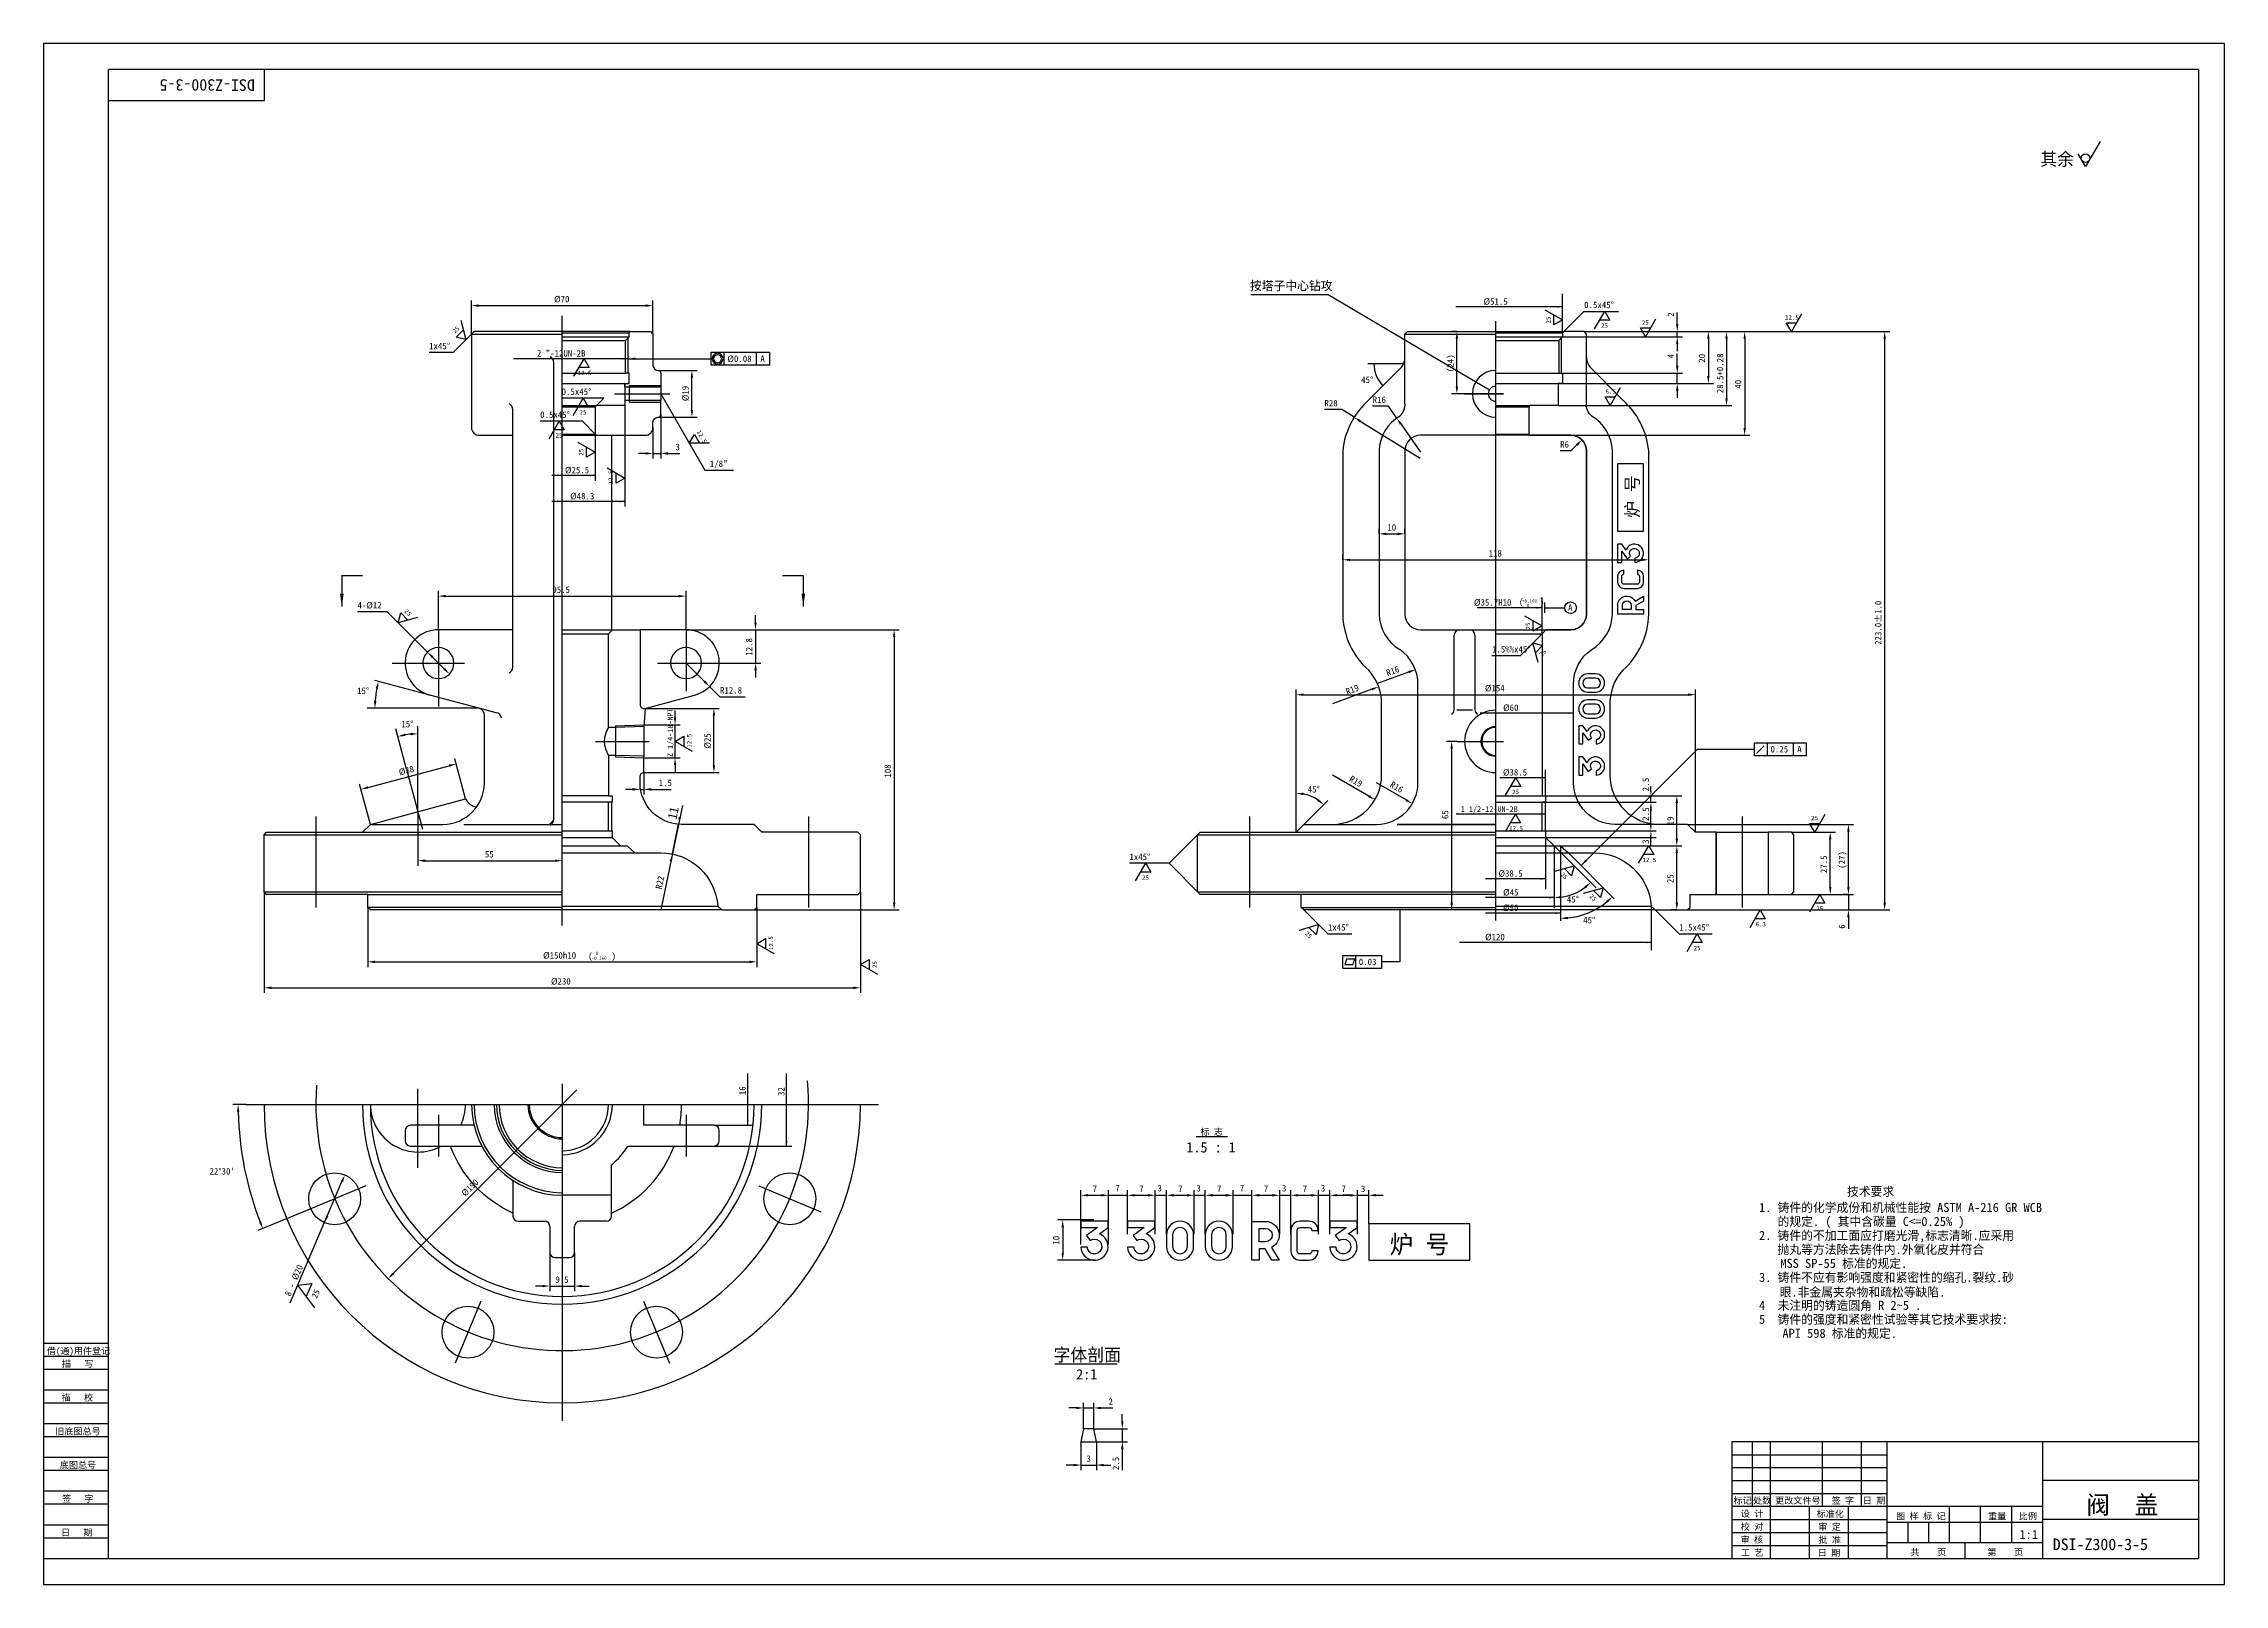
# Model space of a CAD drawing. Header units: metres. Extents: x 0 to 841, y 0 to 594.
import ezdxf

# ---------------------------------------------------------------- set-up
doc = ezdxf.new("R2010")
doc.units = ezdxf.units.M
for name, color, linetype in [('C', 6, 'Continuous'), ('D', 1, 'Continuous'), ('E', 2, 'Continuous'), ('FL', 5, 'Continuous'), ('T', 7, 'Continuous'), ('TL', 4, 'Continuous')]:
    doc.layers.add(name, color=color, linetype=linetype)

# ---------------------------------------------------------------- blocks, each defined once
blk = doc.blocks.new('MZ3')
blk.add_lwpolyline([(4.3, 8.4), (1.42, 6.3), (2.38, 5.03, -3.81), (1.61, 3.33), (0, 3.33, 1.85), (4.76, 6.76), (7, 8.4), (7, 10), (0, 10), (0, 8.4)], format="xyb", close=True)
blk = doc.blocks.new('MZ0')
at = {"linetype": 'CONTINUOUS'}
for points in [[(7, 6.5, 0.41), (3.5, 10, 0.41), (0, 6.5), (0, 3.5, 0.41), (3.5, 0, 0.41), (7, 3.5)], [(5.4, 6.5, 0.41), (3.5, 8.4, 0.41), (1.6, 6.5), (1.6, 3.5, 0.41), (3.5, 1.6, 0.41), (5.4, 3.5)]]:
    blk.add_lwpolyline(points, format="xyb", close=True, dxfattribs=at)
blk = doc.blocks.new('MZR')
at = {"linetype": 'CONTINUOUS'}
blk.add_lwpolyline([(3.5, 9.94, -0.8), (5.04, 3.29), (6.98, 0), (5.11, 0), (3.4, 2.94), (1.81, 2.94), (1.81, 0), (0, 0), (0, 9.94), (3.5, 9.94)], format="xyb", dxfattribs=at)
blk.add_lwpolyline([(1.84, 4.74), (1.84, 8.14), (3.51, 8.14, -1), (3.51, 4.74)], format="xyb", close=True, dxfattribs=at)
blk = doc.blocks.new('MZC')
blk.add_lwpolyline([(5.4, 7.64), (7, 7.64, 0.41), (4.64, 10), (2.36, 10, 0.41), (0, 7.64), (0, 2.36, 0.41), (2.36, 0), (4.64, 0, 0.41), (7, 2.36), (5.4, 2.36, -0.41), (4.64, 1.6), (2.36, 1.6, -0.41), (1.6, 2.36), (1.6, 7.64, -0.41), (2.36, 8.4), (4.64, 8.4, -0.41)], format="xyb", close=True)
blk = doc.blocks.new('PIC7')
blk.add_lwpolyline([(3.68, 3.61), (-4.74, -4.69)])
blk = doc.blocks.new('PIC6')
blk.add_lwpolyline([(6.01, 0, 1), (-6.01, 0, 1)], format="xyb", close=True)
blk.add_lwpolyline([(-4.36, 0, 1), (4.36, 0, 1), (-4.36, 0, 1)], format="xyb")
blk = doc.blocks.new('PIC20')
blk.add_lwpolyline([(-4.98, -3.04), (4.02, -3.04), (6.02, 2.96), (-2.98, 2.96)], close=True)
blk = doc.blocks.new('TUKUN1')
at = {"layer": 'FL'}
for p, q in [((841, 594), (0, 594)), ((0, 594), (0, 0)), ((841, 0), (841, 594)), ((0, 83), (25, 83)), ((0, 75), (25, 75)), ((0, 70), (25, 70)), ((0, 62), (25, 62)), ((0, 57), (25, 57)), ((659, 30), (659, 55)), ((666, 10), (666, 55)), ((686, 30), (686, 55)), ((701, 30), (701, 55)), ((0, 49), (25, 49)), ((0, 44), (25, 44)), ((651, 50), (711, 50)), ((651, 45), (711, 45)), ((0, 36), (25, 36)), ((651, 40), (711, 40)), ((651, 35), (711, 35)), ((0, 31), (25, 31)), ((696, 10), (696, 30)), ((0, 23), (25, 23)), ((0, 18), (25, 18)), ((651, 25), (711, 25)), ((651, 20), (711, 20)), ((651, 15), (711, 15)), ((0, 0), (841, 0))]:
    blk.add_line(p, q, dxfattribs=at)
at = {"layer": 'TL'}
for p, q in [((831, 584), (25, 584)), ((25, 10), (25, 584)), ((85, 584), (85, 572)), ((831, 584), (831, 10)), ((85, 572), (25, 572)), ((0, 93), (25, 93)), ((0, 88), (25, 88)), ((831, 55), (651, 55)), ((651, 55), (651, 10)), ((711, 10), (711, 55)), ((771, 10), (771, 55)), ((831, 40), (771, 40)), ((771, 30), (651, 30)), ((681, 10), (681, 30)), ((735, 16), (735, 30)), ((747, 16), (747, 30)), ((759, 16), (759, 30)), ((711, 24), (771, 24)), ((719, 16), (719, 24)), ((727, 16), (727, 24)), ((831, 25), (771, 25)), ((0, 10), (831, 10)), ((771, 16), (711, 16)), ((741, 10), (741, 16))]:
    blk.add_line(p, q, dxfattribs=at)
at = {"layer": 'T'}
for s, p in [('借(通)用件登记', (1.26, 88.76)), ('描   写', (7.09, 83.76)), ('描   校', (6.98, 70.76)), ('旧底图总号', (4.52, 57.76)), ('底图总号', (6.25, 44.76)), ('签   字', (7.1, 31.76)), ('标记', (651.71, 31.07)), ('处数', (659.22, 31.07)), ('更改文件号', (667.75, 31.07)), ('签 字', (689.53, 31.07)), ('日 期', (701.57, 31.07)), ('设 计', (654.5, 25.99)), ('标准化', (683.77, 25.93)), ('图 样 标 记', (714.4, 25.04)), ('重量', (749.88, 25.04)), ('比例', (761.7, 25.04)), ('日   期', (6.72, 18.76)), ('校 对', (654.48, 20.99)), ('审 核', (654.41, 15.99)), ('批 准', (684.46, 15.93)), ('审 定', (684.39, 20.93)), ('工 艺', (654.52, 10.99)), ('日 期', (684.18, 10.93)), ('共    页', (719.91, 11.13)), ('第    页', (749.62, 11.13))]:
    blk.add_text(s, height=2.5, dxfattribs=at).set_placement(p)

msp = doc.modelspace()

# ---------------------------------------------------------------- linework, layer by layer
at = {"layer": 'C'}
for p, q in [((144.35, 160.65), (144.35, 191)), ((200, 193), (200, 63)), ((78, 185), (322, 185)), ((152.25, 181), (152.25, 165)), ((247.75, 181), (247.75, 165)), ((124.24, 153.62), (100.22, 143.67)), ((275.76, 153.62), (299.78, 143.67)), ((168.62, 109.24), (158.67, 85.22)), ((231.38, 109.24), (241.33, 85.22))]:
    msp.add_line(p, q, dxfattribs=at)
for points in [[(200, 254), (200, 489)], [(560, 256), (560, 487)], [(220.12, 459), (241.5, 459)], [(548, 459), (563, 459)], [(152.25, 368), (152.25, 338.4)], [(247.75, 368), (247.75, 344.4)], [(134.45, 355.2), (162.25, 355.2)], [(236.75, 355.2), (264.55, 355.2)], [(212.85, 325), (233.5, 325)], [(545, 325), (563, 325)], [(139.95, 314.34), (146.16, 291.16)], [(105, 296), (105, 261)], [(295, 296), (295, 261)], [(465, 296), (465, 261)], [(655, 296), (655, 261)]]:
    msp.add_lwpolyline(points, dxfattribs=at)
msp.add_lwpolyline([(105.29, 192.45, 1.09), (294.56, 194.11, 1.09)], format="xyb", dxfattribs=at)
at = {"layer": 'D'}
for p, q in [((793.06, 556.32), (787.44, 546.58)), ((787.44, 546.58), (784.63, 551.45)), ((495.44, 497.18), (465.6, 497.18)), ((557.54, 460.45), (495.44, 497.18)), ((495.44, 497.18), (495.44, 497.18)), ((585.75, 482.5), (585.75, 497.5)), ((165, 482), (165, 495)), ((167.8, 493), (232.2, 493)), ((235, 482), (235, 495)), ((585.75, 492.5), (544.55, 492.5)), ((578.99, 491.4), (585.75, 487.5)), ((582.37, 485.55), (582.37, 489.45)), ((586.25, 483), (594.03, 490.78)), ((594.03, 490.78), (594.03, 490.78)), ((594.03, 490.78), (607.33, 490.78)), ((598.13, 484.02), (602.03, 490.78)), ((602.03, 490.78), (603.98, 487.4)), ((630, 488.6), (630, 490.36)), ((630, 485.8), (630, 488.6)), ((677.9, 489.76), (674, 483)), ((165, 482), (157.93, 474.93)), ((159.11, 480.89), (161.87, 483.65)), ((162.88, 479.88), (159.11, 480.89)), ((160.86, 487.42), (162.88, 479.88)), ((545, 483), (543, 483)), ((545, 461.8), (545, 480.2)), ((585.75, 487.5), (582.37, 485.55)), ((585.75, 481), (632, 481)), ((594, 483), (712, 483)), ((603.98, 487.4), (600.08, 487.4)), ((617.75, 481), (615.8, 484.38)), ((615.8, 484.38), (619.7, 484.38)), ((621.65, 487.76), (617.75, 481)), ((630, 481), (630, 483)), ((642, 480.2), (642, 465.8)), ((649, 480.2), (649, 457.3)), ((656, 480.2), (656, 445.8)), ((674, 483), (672.05, 486.38)), ((672.05, 486.38), (675.95, 486.38)), ((710, 262.8), (710, 480.2)), ((157.93, 474.93), (148.67, 474.93)), ((157.93, 474.93), (157.93, 474.93)), ((225.4, 472.52), (181.19, 472.52)), ((204.5, 465.76), (208.4, 472.52)), ((208.4, 472.52), (210.35, 469.14)), ((225.4, 472.52), (227.9, 472.52)), ((227.9, 472.52), (257.4, 472.52)), ((257.4, 470.02), (257.4, 475.02)), ((257.4, 475.02), (279.9, 475.02)), ((262.4, 470.02), (262.4, 475.02)), ((274.9, 470.02), (274.9, 475.02)), ((279.9, 475.02), (279.9, 470.02)), ((630, 478.2), (630, 475.4)), ((630, 472.6), (630, 474.48)), ((630, 469.8), (630, 472.6)), ((210.35, 469.14), (206.45, 469.14)), ((237, 468), (252, 468)), ((250, 452.8), (250, 465.2)), ((279.9, 470.02), (257.4, 470.02)), ((525, 470.6), (510.62, 470.6)), ((585.8, 467), (632, 467)), ((585.8, 463), (644, 463)), ((630, 463), (630, 467)), ((213.08, 457.33), (199.77, 457.33)), ((204.18, 450.57), (208.08, 457.33)), ((208.08, 457.33), (210.03, 453.95)), ((216.08, 457.33), (213.08, 457.33)), ((213.25, 454.5), (216.08, 457.33)), ((224.12, 454.5), (224.12, 415.5)), ((238, 459), (255, 429.56)), ((518.59, 454.23), (512.54, 454.23)), ((521.8, 449.65), (518.59, 454.23)), ((563, 459), (543, 459)), ((584.12, 454.5), (651, 454.5)), ((604.12, 454.5), (602.17, 457.88)), ((602.17, 457.88), (606.08, 457.88)), ((608.03, 461.26), (604.12, 454.5)), ((630, 460.2), (630, 457.4)), ((204.8, 448.45), (191.5, 448.45)), ((194.9, 441.69), (198.8, 448.45)), ((198.8, 448.45), (200.75, 445.07)), ((207.8, 448.45), (204.8, 448.45)), ((210.03, 453.95), (206.13, 453.95)), ((212.75, 443.5), (207.8, 448.45)), ((235, 446), (235, 434)), ((237, 450), (252, 450)), ((238, 451), (238, 434)), ((500.6, 452.89), (493.96, 452.89)), ((505.36, 449.94), (500.6, 452.89)), ((507.74, 448.47), (530.86, 434.14)), ((523.41, 447.36), (530.99, 436.55)), ((200.75, 445.07), (196.85, 445.07)), ((205.99, 440.4), (212.75, 436.5)), ((209.37, 434.55), (209.37, 438.45)), ((212.75, 443.5), (212.75, 425.5)), ((249, 439.95), (250.95, 443.33)), ((256.81, 439.95), (249, 439.95)), ((250.95, 443.33), (252.9, 439.95)), ((589, 443), (658, 443)), ((591.26, 439.26), (589, 437)), ((212.75, 436.5), (209.37, 434.55)), ((217.37, 430.4), (224.12, 426.5)), ((232.2, 436), (229.4, 436)), ((235, 436), (238, 436)), ((240.8, 436), (243.6, 436)), ((243.6, 436), (245.36, 436)), ((255, 429.56), (255, 429.56)), ((255, 429.56), (266.08, 429.56)), ((589, 437), (584.86, 437)), ((212.75, 427.5), (196, 427.5)), ((220.75, 424.55), (220.75, 428.45)), ((224.12, 426.5), (220.75, 424.55)), ((224.12, 417.5), (196, 417.5)), ((515, 405), (515, 407)), ((515, 405), (515, 405)), ((517.8, 405), (522.2, 405)), ((525, 405), (525, 407)), ((501, 395), (501, 397)), ((619, 395), (619, 397)), ((115.02, 389), (115.02, 377)), ((292.98, 389), (292.98, 377)), ((503.8, 395), (616.2, 395)), ((152.25, 368), (152.25, 383)), ((155.05, 381), (244.95, 381)), ((247.75, 368), (247.75, 383)), ((577.85, 366.5), (577.85, 380.5)), ((132.45, 375), (121.05, 375)), ((148.01, 359.44), (132.45, 375)), ((136.69, 370.76), (137.7, 374.53)), ((144.23, 372.78), (136.69, 370.76)), ((137.7, 374.53), (140.46, 371.77)), ((274.55, 370.8), (274.55, 373.6)), ((577.85, 376.5), (552.86, 376.5)), ((571.09, 373.4), (577.85, 369.5)), ((574.47, 367.55), (574.47, 371.45)), ((247.75, 368), (330, 368)), ((274.55, 368), (274.55, 355.2)), ((328, 365.2), (328, 262.8)), ((577.85, 366.5), (569.36, 358.01)), ((576.33, 355.42), (574.31, 362.96)), ((574.31, 362.96), (578.08, 361.95)), ((577.85, 369.5), (574.47, 367.55)), ((578.08, 361.95), (575.32, 359.19)), ((149.99, 357.46), (154.51, 352.94)), ((254.82, 348.13), (247.75, 355.2)), ((263.55, 355.2), (276.55, 355.2)), ((569.36, 358.01), (558.56, 358.01)), ((569.36, 358.01), (569.36, 358.01)), ((148.94, 342.84), (127.69, 348.53)), ((256.8, 346.15), (260.76, 342.19)), ((274.55, 352.4), (274.55, 349.6)), ((483, 290), (483, 345)), ((512.24, 345.07), (497.02, 339.53)), ((526.41, 351.73), (514, 347.21)), ((637, 290), (637, 345)), ((167.78, 337.79), (124.78, 337.79)), ((232, 337.73), (260.5, 337.73)), ((243.5, 334.15), (243.5, 336.95)), ((260.76, 342.19), (270.49, 342.19)), ((485.8, 343), (634.2, 343)), ((139.95, 314.34), (135.81, 329.79)), ((144.35, 297.92), (144.35, 330.92)), ((231.5, 331.35), (245.5, 331.35)), ((243.5, 318.65), (243.5, 331.35)), ((258.5, 315.8), (258.5, 334.93)), ((590, 335.89), (554, 335.89)), ((243.5, 325), (246.88, 326.95)), ((250.26, 321.1), (243.5, 325)), ((246.88, 326.95), (246.88, 323.05)), ((545, 325), (541, 325)), ((543, 322.2), (543, 262.8)), ((592.9, 277.1), (637.78, 321.97)), ((637.78, 321.97), (659.78, 321.97)), ((659.78, 319.47), (659.78, 324.47)), ((659.78, 324.47), (679.78, 324.47)), ((664.78, 319.47), (664.78, 324.47)), ((674.78, 319.47), (674.78, 324.47)), ((679.78, 324.47), (679.78, 319.47)), ((125.08, 307.25), (156.38, 315.63)), ((162.71, 302.84), (158.56, 318.29)), ((231.5, 318.65), (245.5, 318.65)), ((231.5, 313), (231.5, 304.5)), ((231.5, 313), (260.5, 313)), ((243.5, 315.85), (243.5, 313.05)), ((511.03, 303.9), (497, 312)), ((579.25, 304), (579.25, 314)), ((679.78, 319.47), (659.78, 319.47)), ((126, 293), (121.86, 308.45)), ((227.2, 306.5), (224.4, 306.5)), ((230, 306.5), (230, 308.5)), ((230, 306.5), (231.5, 306.5)), ((234.3, 306.5), (237.1, 306.5)), ((237.1, 306.5), (241.95, 306.5)), ((525.43, 302.4), (514, 309)), ((579.25, 311), (561.54, 311)), ((563.8, 304.24), (567.7, 311)), ((569.65, 307.62), (565.75, 307.62)), ((567.7, 311), (569.65, 307.62)), ((579.25, 304), (631.83, 304)), ((579.25, 304), (621.83, 304)), ((619.83, 307.6), (619.83, 307.69)), ((619.83, 305.8), (619.83, 307.6)), ((619.83, 301.5), (619.83, 304)), ((144.35, 297.92), (144.35, 277)), ((246.36, 300.24), (238, 260)), ((486, 293), (495.19, 302.19)), ((579.05, 296.97), (544.76, 296.97)), ((563.72, 290.21), (567.62, 296.97)), ((567.62, 296.97), (569.57, 293.59)), ((579.25, 301.5), (621.83, 301.5)), ((579.25, 301.5), (621.83, 301.5)), ((619.83, 292.3), (619.83, 299.7)), ((619.83, 299.7), (619.83, 297.9)), ((629.83, 287.55), (629.83, 301.2)), ((686.9, 296.76), (683, 290)), ((242.49, 281.59), (244.87, 293.04)), ((434, 278), (445, 289)), ((569.57, 293.59), (565.67, 293.59)), ((579.25, 290.5), (621.83, 290.5)), ((579.25, 290.5), (621.83, 290.5)), ((579.25, 288), (579.25, 268)), ((579.25, 288), (621.83, 288)), ((619.83, 286.55), (619.83, 288.7)), ((619.83, 284.75), (619.83, 288)), ((634, 293), (698, 293)), ((674, 290), (691, 290)), ((683, 290), (681.05, 293.38)), ((681.05, 293.38), (684.95, 293.38)), ((689, 268.8), (689, 287.2)), ((696, 268.8), (696, 290.2)), ((147.15, 279), (197.2, 279)), ((200, 279), (200, 281)), ((428, 278), (418.74, 278)), ((421.1, 271.24), (425, 278)), ((425, 278), (426.95, 274.62)), ((434, 278), (428, 278)), ((446, 266), (434, 278)), ((582.5, 284.75), (582.5, 260.75)), ((582.5, 284.75), (598.76, 268.49)), ((585, 284.75), (585, 255.75)), ((585, 284.75), (631.83, 284.75)), ((585, 284.75), (631.83, 284.75)), ((585, 284.75), (621.83, 284.75)), ((588, 282), (605.68, 264.32)), ((615.1, 277.99), (619, 284.75)), ((620.95, 281.37), (617.05, 281.37)), ((619, 284.75), (620.95, 281.37)), ((629.83, 262.8), (629.83, 281.95)), ((426.95, 274.62), (423.05, 274.62)), ((579.25, 272), (556, 272)), ((582.74, 274.95), (590.28, 276.97)), ((589.27, 273.2), (586.51, 275.96)), ((590.28, 276.97), (589.27, 273.2)), ((696, 268.8), (696, 271.6)), ((85, 267), (85, 228)), ((125, 261), (125, 238)), ((275, 261), (275, 238)), ((315, 267), (315, 228)), ((582.5, 264.75), (556, 264.75)), ((593.9, 266.54), (601.44, 268.56)), ((600.42, 264.8), (597.67, 267.55)), ((601.44, 268.56), (600.42, 264.8)), ((620, 261.5), (620, 244.5)), ((674, 266), (691, 266)), ((674, 266), (698, 266)), ((681.1, 259.24), (685, 266)), ((686.95, 262.62), (683.05, 262.62)), ((685, 266), (686.95, 262.62)), ((696, 266), (694, 266)), ((696, 266), (696, 260)), ((274, 260), (330, 260)), ((484.15, 252.19), (491.66, 254.34)), ((486, 260), (495.19, 250.81)), ((490.71, 250.56), (487.91, 253.27)), ((491.66, 254.34), (490.71, 250.56)), ((523, 260), (523, 240)), ((543, 260), (541, 260)), ((585, 258.75), (556, 258.75)), ((621.5, 260), (630.69, 250.81)), ((629.83, 260), (627.83, 260)), ((634, 260), (712, 260)), ((658.1, 253.24), (662, 260)), ((663.95, 256.62), (660.05, 256.62)), ((662, 260), (663.95, 256.62)), ((696, 257.2), (696, 254.4)), ((696, 254.4), (696, 252.76)), ((275, 247), (278.38, 248.95)), ((281.76, 243.1), (275, 247)), ((278.38, 248.95), (278.38, 245.05)), ((495.19, 250.81), (495.19, 250.81)), ((495.19, 250.81), (504.45, 250.81)), ((620, 247.5), (546, 247.5)), ((630.69, 250.81), (630.69, 250.81)), ((630.69, 250.81), (643.52, 250.81)), ((633.79, 244.05), (637.69, 250.81)), ((639.64, 247.43), (635.74, 247.43)), ((637.69, 250.81), (639.64, 247.43)), ((127.8, 240), (272.2, 240)), ((315, 239), (318.38, 240.95)), ((321.76, 235.1), (315, 239)), ((318.38, 240.95), (318.38, 237.05)), ((501, 237.5), (501, 242.5)), ((501, 242.5), (516, 242.5)), ((516, 237.5), (501, 237.5)), ((506, 237.5), (506, 242.5)), ((516, 242.5), (516, 237.5)), ((523, 240), (516, 240)), ((87.8, 230), (312.2, 230)), ((271.55, 177), (271.55, 197)), ((286.55, 169), (286.55, 197)), ((200, 185), (205.66, 190.66)), ((78, 185), (73, 185)), ((134.8, 119.8), (200, 185)), ((258.55, 177), (273.55, 177)), ((258.55, 169), (288.55, 169)), ((95.12, 108.6), (115.06, 155.27)), ((400, 131), (400, 152)), ((410.71, 131), (410.71, 152)), ((418, 135), (418, 152)), ((428.71, 135), (428.71, 152)), ((433, 135), (433, 152)), ((443.71, 135), (443.71, 152)), ((448, 135), (448, 152)), ((458.71, 135), (458.71, 152)), ((466, 140), (466, 152)), ((476.71, 135), (476.71, 152)), ((481, 135), (481, 152)), ((491.71, 135), (491.71, 152)), ((496, 135), (496, 152)), ((506.71, 135), (506.71, 152)), ((506.71, 135), (506.71, 152)), ((511, 139), (511, 152)), ((100.22, 143.67), (82.67, 136.4)), ((402.8, 150), (407.91, 150)), ((410.71, 150), (418, 150)), ((420.8, 150), (425.91, 150)), ((428.71, 150), (433, 150)), ((435.8, 150), (440.91, 150)), ((443.71, 150), (448, 150)), ((450.8, 150), (455.91, 150)), ((458.71, 150), (466, 150)), ((468.8, 150), (473.91, 150)), ((476.71, 150), (481, 150)), ((483.8, 150), (488.91, 150)), ((491.71, 150), (496, 150)), ((498.8, 150), (503.91, 150)), ((503.91, 150), (501.11, 150)), ((506.71, 150), (511, 150)), ((513.8, 150), (516.6, 150)), ((405, 140.5), (391, 140.5)), ((393, 137.7), (393, 127.8)), ((195.25, 128), (195.25, 113)), ((204.75, 128), (204.75, 113)), ((405.5, 125), (391, 125)), ((97.98, 115.31), (103.41, 115.97)), ((104.54, 106.57), (97.98, 115.31)), ((103.41, 115.97), (101.26, 110.94)), ((192.45, 115), (189.65, 115)), ((195.25, 115), (204.75, 115)), ((207.55, 115), (210.35, 115)), ((390, 85), (414, 85)), ((398.2, 68), (395.4, 68)), ((401, 60), (401, 70)), ((401, 68), (405, 68)), ((405, 60), (405, 70)), ((407.8, 68), (410.6, 68)), ((410.6, 68), (412.36, 68)), ((405, 60), (418, 60)), ((416, 62.8), (416, 65.6)), ((416, 60), (416, 55)), ((400, 55), (400, 44)), ((406, 55), (406, 44)), ((406, 55), (418, 55)), ((416, 52.2), (416, 49.4)), ((397.2, 46), (394.4, 46)), ((400, 46), (406, 46)), ((408.8, 46), (411.6, 46)), ((416, 49.4), (416, 44.07))]:
    msp.add_line(p, q, dxfattribs=at)
for points in [[(115.02, 389), (123.02, 389)], [(284.98, 389), (292.98, 389)], [(578.85, 378.5), (578.85, 374.5)], [(578.85, 376.5), (586.6, 376.5)]]:
    msp.add_lwpolyline(points, dxfattribs=at)
for centre, radius in [((787.44, 549.83), 1.62), ((588.85, 376.5), 2.25)]:
    msp.add_circle(centre, radius, dxfattribs=at)
for centre, radius, start, end in [((525, 470.6), 12, 180, 225), ((167.78, 337.79), 40, 169.01, 175.99), ((144.35, 297.92), 30, 95.35, 99.65), ((483, 290), 15, 55.71, 79.29), ((582.5, 284.75), 20, 278.03, 306.97), ((585, 285), 28.23, 275.69, 309.31), ((200, 185), 125, 181.28, 201.22)]:
    msp.add_arc(centre, radius, start, end, dxfattribs=at)
for points in [[(167.8, 493.47), (167.8, 492.53), (165, 493)], [(232.2, 493.47), (232.2, 492.53), (235, 493)], [(583.69, 492.17), (585.75, 492.5), (583.69, 492.83)], [(544.53, 480.2), (545.47, 480.2), (545, 483)], [(629.53, 485.8), (630.47, 485.8), (630, 483)], [(629.53, 478.2), (630.47, 478.2), (630, 481)], [(641.53, 480.2), (642.47, 480.2), (642, 483)], [(648.53, 480.2), (649.47, 480.2), (649, 483)], [(655.53, 480.2), (656.47, 480.2), (656, 483)], [(709.53, 480.2), (710.47, 480.2), (710, 483)], [(223.34, 472.19), (225.4, 472.52), (223.34, 472.84)], [(228.2, 472.98), (228.2, 472.05), (225.4, 472.52)], [(249.53, 465.2), (250.47, 465.2), (250, 468)], [(629.53, 469.8), (630.47, 469.8), (630, 467)], [(629.53, 460.2), (630.47, 460.2), (630, 463)], [(641.53, 465.8), (642.47, 465.8), (642, 463)], [(544.53, 461.8), (545.47, 461.8), (545, 459)], [(648.53, 457.3), (649.47, 457.3), (649, 454.5)], [(249.53, 452.8), (250.47, 452.8), (250, 450)], [(507.5, 448.07), (507.99, 448.86), (505.36, 449.94)], [(523.03, 447.09), (523.79, 447.62), (521.8, 449.65)], [(655.53, 445.8), (656.47, 445.8), (656, 443)], [(591.59, 438.93), (590.93, 439.59), (593.24, 441.24)], [(232.2, 436.47), (232.2, 435.53), (235, 436)], [(240.8, 436.47), (240.8, 435.53), (238, 436)], [(210.69, 427.17), (212.75, 427.5), (210.69, 427.83)], [(222.07, 417.17), (224.12, 417.5), (222.07, 417.83)], [(517.8, 405.47), (517.8, 404.53), (515, 405)], [(522.2, 405.47), (522.2, 404.53), (525, 405)], [(503.8, 395.47), (503.8, 394.53), (501, 395)], [(616.2, 395.47), (616.2, 394.53), (619, 395)], [(115.73, 381.95), (115.02, 377), (114.31, 381.95)], [(155.05, 381.47), (155.05, 380.53), (152.25, 381)], [(244.95, 381.47), (244.95, 380.53), (247.75, 381)], [(293.69, 381.95), (292.98, 377), (292.27, 381.95)], [(274.08, 370.8), (275.02, 370.8), (274.55, 368)], [(575.79, 376.17), (577.85, 376.5), (575.79, 376.83)], [(327.53, 365.2), (328.47, 365.2), (328, 368)], [(149.66, 357.13), (150.32, 357.79), (148.01, 359.44)], [(154.18, 352.61), (154.84, 353.27), (156.49, 350.96)], [(274.08, 352.4), (275.02, 352.4), (274.55, 355.2)], [(128.06, 345.52), (128.96, 345.31), (129.14, 348.14)], [(254.49, 347.8), (255.15, 348.46), (256.8, 346.15)], [(512.4, 344.64), (512.08, 345.51), (514.87, 346.03)], [(526.57, 351.29), (526.25, 352.17), (529.04, 352.69)], [(128.34, 340.57), (127.41, 340.6), (127.78, 337.79)], [(258.03, 334.93), (258.97, 334.93), (258.5, 337.73)], [(485.8, 343.47), (485.8, 342.53), (483, 343)], [(634.2, 343.47), (634.2, 342.53), (637, 343)], [(141.53, 328.25), (141.58, 327.32), (144.35, 327.92)], [(243.03, 334.15), (243.97, 334.15), (243.5, 331.35)], [(587.94, 335.56), (590, 335.89), (587.94, 336.22)], [(139.42, 327.04), (139.22, 327.95), (136.59, 326.9)], [(542.53, 322.2), (543.47, 322.2), (543, 325)], [(156.26, 316.08), (156.5, 315.18), (159.08, 316.36)], [(243.03, 315.85), (243.97, 315.85), (243.5, 318.65)], [(258.03, 315.8), (258.97, 315.8), (258.5, 313)], [(577.19, 310.67), (579.25, 311), (577.19, 311.33)], [(124.96, 307.7), (125.2, 306.8), (122.38, 306.52)], [(227.2, 306.97), (227.2, 306.03), (230, 306.5)], [(234.3, 306.97), (234.3, 306.03), (231.5, 306.5)], [(485.74, 304.27), (485.83, 305.2), (483, 305)], [(510.8, 303.5), (511.26, 304.3), (513.45, 302.5)], [(525.2, 302), (525.66, 302.8), (527.86, 301)], [(619.53, 305.8), (620.13, 305.8), (619.83, 304)], [(629.37, 301.2), (630.3, 301.2), (629.83, 304)], [(245.84, 295.71), (244.93, 295.88), (244.87, 293.04)], [(491.75, 302.75), (491.15, 302.03), (493.61, 300.61)], [(576.99, 296.64), (579.05, 296.97), (576.99, 297.3)], [(619.53, 299.7), (620.13, 299.7), (619.83, 301.5)], [(619.53, 299.7), (620.13, 299.7), (619.83, 301.5)], [(619.53, 292.3), (620.13, 292.3), (619.83, 290.5)], [(619.53, 288.7), (620.13, 288.7), (619.83, 290.5)], [(619.53, 286.55), (620.13, 286.55), (619.83, 284.75)], [(629.37, 287.55), (630.3, 287.55), (629.83, 284.75)], [(688.53, 287.2), (689.47, 287.2), (689, 290)], [(695.53, 290.2), (696.47, 290.2), (696, 293)], [(147.15, 279.47), (147.15, 278.53), (144.35, 279)], [(197.2, 279.47), (197.2, 278.53), (200, 279)], [(242.37, 278.75), (241.46, 278.94), (242.49, 281.59)], [(594.55, 279.41), (595.21, 278.75), (592.9, 277.1)], [(629.37, 281.95), (630.3, 281.95), (629.83, 284.75)], [(577.19, 271.67), (579.25, 272), (577.19, 272.33)], [(594.22, 269.12), (594.83, 268.42), (596.64, 270.61)], [(327.53, 262.8), (328.47, 262.8), (328, 260)], [(542.53, 262.8), (543.47, 262.8), (543, 260)], [(580.44, 264.42), (582.5, 264.75), (580.44, 265.08)], [(585.33, 264.48), (585.26, 265.41), (582.5, 264.75)], [(602.57, 263.51), (603.2, 262.81), (604.96, 265.04)], [(629.37, 262.8), (630.3, 262.8), (629.83, 260)], [(688.53, 268.8), (689.47, 268.8), (689, 266)], [(695.53, 268.8), (696.47, 268.8), (696, 266)], [(695.53, 268.8), (696.47, 268.8), (696, 266)], [(709.53, 262.8), (710.47, 262.8), (710, 260)], [(523, 260), (523, 260), (523, 260)], [(582.94, 258.42), (585, 258.75), (582.94, 259.08)], [(587.82, 256.44), (587.77, 257.38), (585, 256.77)], [(695.53, 257.2), (696.47, 257.2), (696, 260)], [(617.94, 247.17), (620, 247.5), (617.94, 247.83)], [(127.8, 240.47), (127.8, 239.53), (125, 240)], [(272.2, 240.47), (272.2, 239.53), (275, 240)], [(87.8, 230.47), (87.8, 229.53), (85, 230)], [(312.2, 230.47), (312.2, 229.53), (315, 230)], [(74.56, 182.19), (75.5, 182.21), (75, 185)], [(271.22, 179.06), (271.55, 177), (271.88, 179.06)], [(286.22, 171.06), (286.55, 169), (286.88, 171.06)], [(115.49, 155.08), (114.63, 155.45), (116.16, 157.84)], [(402.8, 150.47), (402.8, 149.53), (400, 150)], [(407.91, 150.47), (407.91, 149.53), (410.71, 150)], [(420.8, 150.47), (420.8, 149.53), (418, 150)], [(425.91, 150.47), (425.91, 149.53), (428.71, 150)], [(435.8, 150.47), (435.8, 149.53), (433, 150)], [(440.91, 150.47), (440.91, 149.53), (443.71, 150)], [(450.8, 150.47), (450.8, 149.53), (448, 150)], [(455.91, 150.47), (455.91, 149.53), (458.71, 150)], [(468.8, 150.47), (468.8, 149.53), (466, 150)], [(473.91, 150.47), (473.91, 149.53), (476.71, 150)], [(483.8, 150.47), (483.8, 149.53), (481, 150)], [(488.91, 150.47), (488.91, 149.53), (491.71, 150)], [(498.8, 150.47), (498.8, 149.53), (496, 150)], [(503.91, 150.47), (503.91, 149.53), (506.71, 150)], [(503.91, 150.47), (503.91, 149.53), (506.71, 150)], [(513.8, 150.47), (513.8, 149.53), (511, 150)], [(83.91, 139.94), (83.04, 139.59), (84.52, 137.16)], [(109.83, 141.84), (108.97, 142.21), (108.3, 139.45)], [(392.53, 137.7), (393.47, 137.7), (393, 140.5)], [(392.53, 127.8), (393.47, 127.8), (393, 125)], [(135.13, 119.47), (134.47, 120.13), (132.82, 117.82)], [(192.45, 115.47), (192.45, 114.53), (195.25, 115)], [(207.55, 115.47), (207.55, 114.53), (204.75, 115)], [(398.2, 68.47), (398.2, 67.53), (401, 68)], [(407.8, 68.47), (407.8, 67.53), (405, 68)], [(415.53, 62.8), (416.47, 62.8), (416, 60)], [(415.53, 52.2), (416.47, 52.2), (416, 55)], [(397.2, 46.47), (397.2, 45.53), (400, 46)], [(408.8, 46.47), (408.8, 45.53), (406, 46)]]:
    msp.add_solid(points, dxfattribs=at)
at = {"layer": 'E'}
for points in [[(617, 406), (617, 432), (607, 432), (607, 406)], [(511, 125), (550, 125), (550, 139), (511, 139)]]:
    msp.add_lwpolyline(points, close=True, dxfattribs=at)
at = {"layer": 'FL'}
for points in [[(225.4, 467), (225.4, 480.52)], [(585.4, 467), (585.4, 480.52)], [(226, 462.18), (238, 462.18)], [(226, 455.82), (238, 455.82)], [(220.5, 331.01), (231.5, 331.35)], [(220.5, 318.99), (231.5, 318.65)], [(219.05, 301.5), (219.05, 290.5)], [(579.05, 301.5), (579.05, 290.5)]]:
    msp.add_lwpolyline(points, dxfattribs=at)
msp.add_lwpolyline([(174.6, 185, 0.41), (200, 159.6, 0.41)], format="xyb", dxfattribs=at)
at = {"layer": 'TL'}
for points in [[(226.25, 483), (166, 483), (165, 482), (165, 446, 0.41), (168, 443), (181, 443)], [(523, 450.41, 0.24), (525, 455.44), (525, 482), (526, 483), (586.25, 483)], [(195.32, 292.7, 0.24), (196.82, 295), (196.82, 470.96, 0.24), (195.32, 473.26, 0.24)], [(523.24, 468.84, 0.2), (525, 473.08, 0.2)], [(595, 473.08, 0.2), (596.76, 468.84, 0.2)], [(523.24, 468.84), (511.2, 456.8, 0.19), (501, 437), (501, 374, 0.21), (511, 352.4, 0.21)], [(560, 468, 1), (560, 450, 1)], [(609, 352.4, 0.21), (619, 374), (619, 437, 0.19), (608.8, 456.8), (596.76, 468.84)], [(181, 368), (181, 452.92, 0.24), (179.5, 455.22, 0.24)], [(560, 461.86, 1), (560, 456.14, 1)], [(523, 450.41, 0.26), (515, 437), (515, 374, 0.26), (523, 360.44, 0.26)], [(595, 374), (595, 437, 0.41), (589, 443), (531, 443, 0.41), (525, 437), (525, 374, 0.41), (531, 368), (589, 368, 0.41), (595, 374, 0.41)], [(179.5, 351.37, 0.24), (181, 353.67), (181, 368), (152.25, 368, 0.88), (148.94, 342.84, 0.88)], [(230, 368), (230, 339.23, 0.54), (232, 337.73), (231.5, 330.74), (220.5, 330.4), (220.5, 330.4), (217.85, 330.4), (217.85, 366.5), (219.35, 368), (230, 368)], [(232, 337.73), (251.06, 342.84, 0.88), (247.75, 368), (230, 368)], [(543, 335.5, 0.24), (544, 337), (544, 366)], [(546, 368, 0.41), (544, 366, 0.41)], [(552, 366, 0.41), (550, 368, 0.41)], [(552, 366), (552, 337, 0.24), (553, 335.5, 0.24)], [(158.25, 355.2, 1), (146.25, 355.2, 1), (158.25, 355.2, 1)], [(253.75, 355.2, 1), (241.75, 355.2, 1), (253.75, 355.2, 1)], [(514, 293, 0.41), (530, 309), (530, 346.89, 0.25), (523, 360.44, 0.25)], [(497, 293, 0.41), (516, 312), (516, 338.72, 0.2), (511, 352.4, 0.2)], [(609, 352.4, 0.2), (604, 338.72), (604, 312, 0.41), (623, 293, 0.41)], [(170, 309), (170, 334.89, 0.34), (167.78, 337.79), (148.94, 342.84)], [(176.54, 333.98, 0.41), (174.54, 335.98), (167.78, 337.79)], [(560, 337, 1), (560, 313, 1)], [(217.85, 330.4, 0.3), (217.85, 319.6, 0.3)], [(560, 330.71, 1), (560, 319.29, 1)], [(560, 330.4, 1), (560, 319.6, 1)], [(261.5, 260), (126, 260), (125, 261), (125, 266), (86, 266), (85, 267), (85, 289), (86, 290), (123, 290), (126, 293), (154, 293, 0.41), (170, 309, 0.41)], [(126, 293), (162.71, 302.84, 0.27), (167.06, 299.75, 0.27)], [(162, 293), (194.82, 293, 0.26), (196.32, 294.5, 0.26)], [(85, 185, 1), (315, 185, 1)], [(123, 185, 1), (277, 185, 1)], [(126, 185, 1), (274, 185, 1)], [(126, 185, 0.57), (153.34, 169, 0.41)], [(165.93, 177), (141.45, 177, 0.41), (139.45, 175), (139.45, 171, 0.41), (141.45, 169), (168.87, 169)], [(160.87, 177, 0.11), (162.71, 185, 0.11)], [(165, 185, 0.41), (200, 150, 0.41)], [(166, 185, 0.41), (200, 151, 0.41)], [(173.75, 185, 0.41), (200, 158.75, 0.41)], [(175.62, 185, 0.41), (200, 160.62, 0.41)], [(186.75, 185, 0.41), (200, 171.75, 0.41)], [(187.25, 185, 0.41), (200, 172.25, 0.41)], [(200, 167.15, 0.41), (217.85, 185, 0.41)], [(200, 165.65, 0.41), (219.35, 185, 0.41)], [(217, 140, 0.41), (219, 142), (219, 161.78, 0.08), (225.38, 169), (258.55, 169, 0.41), (260.55, 171), (260.55, 175, 0.41), (258.55, 177), (231.5, 177), (231.5, 185)], [(245.3, 177, 0.04), (246, 185, 0.04)], [(181, 143.11, -0.2), (156.87, 169, -0.2)], [(219, 143.11, 0.2), (243.13, 169, 0.2)], [(181, 155.61), (181, 142, 0.41), (183, 140), (193.25, 140)], [(195.25, 138, 0.41), (193.25, 140, 0.41)], [(195.25, 138), (195.25, 128, 0.41), (197.25, 126), (202.75, 126, 0.41), (204.75, 128), (204.75, 138)], [(217, 140), (206.75, 140, 0.41), (204.75, 138, 0.41)]]:
    msp.add_lwpolyline(points, format="xyb", dxfattribs=at)
for points in [[(165, 482), (200, 482)], [(200, 482.5), (225.75, 482.5)], [(200, 481), (225.75, 481)], [(200, 479.5), (224.38, 479.5)], [(525, 482), (560, 482)], [(560, 482.5), (585.75, 482.5)], [(560, 481), (585.75, 481)], [(560, 479.5), (584.38, 479.5)], [(200, 467), (224.38, 467)], [(200, 463), (224.12, 463), (224.12, 456.4)], [(224.12, 463), (225.8, 463)], [(560, 467), (585.8, 467)], [(560, 463), (585.8, 463)], [(200, 454.5), (213.25, 454.5)], [(226, 455.82), (226, 462.18)], [(238, 461.6), (238, 456.4)], [(560, 454.5), (573.25, 454.5)], [(200, 454), (212.75, 454)], [(560, 454), (572.75, 454)], [(200, 443.5), (212.75, 443.5)], [(200, 443), (213.25, 443)], [(219, 443), (219, 368)], [(560, 443.5), (572.75, 443.5)], [(200, 368), (219.35, 368)], [(200, 366.5), (217.85, 366.5)], [(560, 366.5), (577.85, 366.5)], [(551, 337), (545, 337)], [(220.5, 331.01), (220.5, 318.99)], [(231.5, 330.74), (231.5, 319.26)], [(217.85, 304), (200, 304)], [(560, 304), (579.25, 304)], [(217.72, 301.5), (200, 301.5)], [(560, 301.5), (579.25, 301.5)], [(85, 289), (200, 289)], [(123, 290), (200, 290)], [(162, 293), (200, 293)], [(200, 290.5), (217.72, 290.5)], [(200, 288), (219.25, 288)], [(560, 266), (446, 266), (445, 267), (445, 289), (446, 290), (483, 290), (486, 293), (514, 293)], [(445, 289), (560, 289)], [(483, 290), (560, 290)], [(560, 293), (522, 293)], [(522, 293), (560, 293)], [(560, 290.5), (579.25, 290.5)], [(560, 288), (579.25, 288)], [(645, 290), (665, 290)], [(645, 290), (645, 266)], [(665, 266), (674, 266), (675, 267), (675, 289), (674, 290), (665, 290), (665, 266)], [(665, 290), (665, 266)], [(200, 284.75), (222.5, 284.75)], [(200, 282), (228, 282)], [(560, 284.75), (585, 284.75)], [(560, 282), (588, 282)], [(85, 267), (200, 267)], [(125, 266), (200, 266)], [(200, 261), (125, 261)], [(200, 261.5), (260, 261.5)], [(445, 267), (560, 267)], [(621.5, 260), (486, 260), (485, 261), (485, 266)], [(485, 261), (560, 261)], [(560, 261.5), (620, 261.5)], [(645, 266), (665, 266)], [(219, 150), (200, 150)], [(400, 55), (406, 55), (405, 60), (401, 60), (400, 55)]]:
    msp.add_lwpolyline(points, dxfattribs=at)
for points in [[(238, 461.6), (224.12, 461.6), (224.12, 463), (225.8, 463), (225.8, 467), (224.38, 467), (224.38, 479.5), (225.75, 481), (225.75, 482.5), (226.25, 483), (234, 483), (235, 482), (235, 470, 0.41), (237, 468, -0.41), (238, 467)], [(597, 450.41, -0.24), (595, 455.44), (595, 482), (594, 483), (586.25, 483), (585.75, 482.5), (585.75, 481), (584.38, 479.5), (584.38, 467), (585.8, 467), (585.8, 463), (584.12, 463), (584.12, 454.5), (573.25, 454.5), (572.75, 454), (572.75, 443.5), (573.25, 443), (589, 443, -0.41), (595, 437), (595, 374, -0.41), (589, 368), (579.35, 368), (577.85, 366.5), (577.85, 304), (579.25, 304), (579.25, 301.5), (577.72, 301.5), (577.72, 290.5), (579.25, 290.5), (579.25, 288), (582.5, 284.75), (585, 284.75), (588, 282), (598, 282.05, -0.39), (620, 261.5), (621.5, 260), (634, 260), (635, 261), (635, 266), (645, 266), (645, 290), (637, 290), (634, 293), (606, 293, -0.41), (590, 309), (590, 346.89, -0.25), (597, 360.44, 0.26), (605, 374), (605, 437, 0.26)], [(235, 448, -0.41), (237, 450, 0.41), (238, 451), (238, 456.4), (224.12, 456.4), (224.12, 454.5), (213.25, 454.5), (212.75, 454), (212.75, 443.5), (213.25, 443), (232, 443, 0.41), (235, 446)], [(275, 266), (314, 266), (315, 267), (315, 289), (314, 290), (277, 290), (274, 293), (246, 293, -0.41), (230, 309), (230, 311.5, -0.41), (231.5, 313), (231.5, 319.26), (220.5, 319.6), (220.5, 319.6), (217.85, 319.6), (217.85, 304), (219.25, 304), (219.25, 301.5), (217.72, 301.5), (217.72, 290.5), (219.25, 290.5), (219.25, 288), (222.5, 284.75), (225, 284.75), (228, 282), (238, 282.05, -0.39), (260, 261.5), (261.5, 260), (274, 260), (275, 261)]]:
    msp.add_lwpolyline(points, format="xyb", close=True, dxfattribs=at)
for centre in [(112.23, 148.65), (287.77, 148.65), (163.65, 97.23), (236.35, 97.23)]:
    msp.add_circle(centre, 10, dxfattribs=at)

# ---------------------------------------------------------------- block references
at = {"layer": 'D', "xscale": 0.35, "yscale": 0.35, "zscale": 0.35}
for name, p in [('PIC6', (259.9, 472.52)), ('PIC7', (662.28, 321.97)), ('PIC20', (503.5, 240))]:
    msp.add_blockref(name, p, dxfattribs=at)
at = {"layer": 'TL'}
msp.add_blockref('TUKUN1', (0, 0), dxfattribs=at)
at = {"layer": 'TL', "rotation": 90}
for name, p in [('MZ3', (617, 394)), ('MZC', (617, 384)), ('MZR', (617, 374)), ('MZ0', (602, 344)), ('MZ0', (602, 334)), ('MZ3', (602, 324)), ('MZ3', (602, 312))]:
    msp.add_blockref(name, p, dxfattribs=at)
at = {"layer": 'TL', "xscale": 1.5, "yscale": 1.5, "zscale": 1.5}
for name, p in [('MZ3', (400, 125)), ('MZ3', (418, 125)), ('MZ0', (433, 125)), ('MZ0', (448, 125)), ('MZR', (466, 125)), ('MZC', (481, 125)), ('MZ3', (496, 125))]:
    msp.add_blockref(name, p, dxfattribs=at)

# ---------------------------------------------------------------- texts
at = {"layer": 'D'}
for s, height, rotation, p in [('DSI-Z300-3-5', 4.5, 180, (81.46, 580.25)), ('25', 1.7, 90, (581.14, 486.12)), ('2', 2.5, 90, (628.75, 488.69)), ('25', 1.7, 45, (158.65, 482.17)), ('%%04024%%041', 2.5, 90, (543.75, 467.37)), ('4', 2.5, 90, (628.75, 472.69)), ('20', 2.5, 90, (640.75, 470.98)), ('28.5+0.28', 2.5, 90, (647.75, 459.23)), ('40', 2.5, 90, (654.75, 460.98)), ('%%c19', 2.5, 90, (248.75, 456.14)), ('12.5', 1.7, 300, (251.78, 444.36)), ('25', 1.7, 90, (208.14, 435.12)), ('12.5', 1.7, 90, (219.51, 424.07)), ('炉 号', 5, 90, (615.14, 411.21)), ('223.0%%p1.0', 2.5, 90, (708.75, 362.21)), ('25', 1.7, 315, (138.98, 374.99)), ('25', 1.7, 90, (573.24, 368.12)), ('12.8', 2.5, 90, (273.3, 358.03)), ('R16', 2.5, 20, (518.3, 350.11)), ('25', 1.7, 45, (577.8, 357.53)), ('R19', 2.5, 20, (502.72, 342.94)), ('Z 1/4-18-NPT', 2, 90, (242.6, 318.94)), ('12.5', 1.7, 90, (249.81, 322.57)), ('%%c25', 2.5, 90, (257.25, 322.21)), ('%%c38', 2.5, 15, (137.36, 311.83)), ('108', 2.5, 90, (326.75, 311.02)), ('R19', 2.5, 330, (503.27, 309.82)), ('R16', 2.5, 330, (518.98, 307.57)), ('2.5', 2.6, 90, (619.13, 305.7)), ('11', 3.5, 78.26, (244.01, 294.68)), ('65', 2.5, 90, (541.75, 295.04)), ('2.5', 2.6, 90, (619.13, 294.31)), ('19', 2.5, 90, (628.58, 292.65)), ('3', 2.6, 90, (619.13, 285.45)), ('27.5', 2.5, 90, (687.75, 274.19)), ('%%04027%%041', 2.5, 90, (694.75, 275.87)), ('R22', 2.5, 78.26, (238.35, 267.84)), ('25', 1.7, 315, (584.84, 273.48)), ('25', 2.5, 90, (628.58, 270.35)), ('25', 1.7, 315, (596, 265.08)), ('6', 2.5, 90, (694.75, 252.76)), ('12.5', 1.7, 90, (281.31, 244.57)), ('25', 1.7, 316, (486.28, 250.76)), ('25', 1.7, 90, (321.31, 237.62)), ('16', 2.5, 90, (270.72, 188.61)), ('32', 2.5, 90, (285.72, 188.31)), ('%%c190', 2.5, 45, (162.62, 149.39)), ('10', 2.5, 90, (391.75, 130.96)), ('8 - %%c20', 2.5, 66.86, (95.14, 110.82)), ('25', 2.38, 66.86, (105.35, 110.07)), ('2.5', 2.5, 90, (414.75, 44.07))]:
    msp.add_text(s, height=height, rotation=rotation, dxfattribs=at).set_placement(p)
for s, height, p in [('其余', 5, (770, 547)), ('%%c70', 2.5, (196.85, 494.25)), ('按塔子中心钻攻', 3.5, (465.23, 498.93)), ('%%c51.5', 2.5, (555.3, 493.33)), ('0.5x45%%d', 2.5, (594.12, 492.03)), ('12.5', 1.7, (671.57, 487.61)), ('25', 1.7, (600.65, 484.47)), ('25', 1.7, (616.37, 485.61)), ('1x45%%d', 2.5, (148.67, 476.18)), ('2 %%034-12UN-2B', 2.5, (190.25, 473.35)), ('%%c0.08', 2.5, (263.71, 471.27)), ('A', 2.5, (276.4, 471.27)), ('12.5', 1.7, (205.97, 466.21)), ('45%%d', 2.5, (508.12, 463.13)), ('0.5x45%%d', 2.5, (199.77, 458.58)), ('R28', 2.5, (493.96, 454.14)), ('R16', 2.5, (512.54, 455.48)), ('6.5', 1.7, (602.34, 459.11)), ('0.5x45%%d', 2.5, (191.5, 449.7)), ('25', 1.7, (206.7, 451.02)), ('25', 1.7, (197.42, 442.14)), ('3', 2.5, (243.69, 437.25)), ('R6', 2.5, (584.86, 438.25)), ('%%c25.5', 2.5, (201.06, 428.33)), ('  1/8%%034', 2.5, (253.52, 430.81)), ('%%c48.3', 2.5, (203.06, 418.33)), ('10', 2.5, (518.21, 406.25)), ('118', 2.5, (557.26, 396.25)), ('4-%%c12', 2.5, (121.05, 376.25)), ('95.5', 2.5, (196.19, 382.25)), ('%%c35.7H10', 2.5, (551.61, 377.33)), ('(', 2.5, (569, 377.5)), ('+0.100', 1.25, (570.1, 378.5)), (')', 2.5, (577, 377.5)), ('0', 1.25, (572, 376.8)), ('A', 2.5, (587.9, 375.36)), ('1.5%%x45%%d', 2.5, (558.56, 359.26)), ('15%%d', 2.5, (120.9, 343.25)), ('R12.8', 2.5, (260.85, 343.44)), ('%%c154', 2.5, (555.83, 344.25)), ('%%c60', 2.5, (562.85, 336.72)), ('15%%d', 2.5, (137.96, 330.43)), ('0.25', 2.5, (665.97, 320.72)), ('A', 2.5, (676.28, 320.72)), ('%%c38.5', 2.5, (562.76, 311.83)), ('1.5', 2.5, (237.19, 307.75)), ('45%%d', 2.5, (487.51, 305.28)), ('25', 1.7, (566.32, 304.69)), ('1 1/2-12-UN-2B', 2.2, (546.52, 297.8)), ('25', 1.7, (681.62, 294.61)), ('12.5', 1.7, (565.19, 290.66)), ('55', 2.5, (170.15, 280.25)), ('1x45%%d', 2.5, (418.74, 279.25)), ('12.5', 1.7, (616.57, 278.44)), ('25', 1.7, (423.62, 271.69)), ('%%c38.5', 2.5, (561.06, 272.83)), ('%%c45', 2.5, (562.85, 265.58)), ('%%c50', 2.5, (562.85, 259.58)), ('45%%d', 2.5, (587.43, 262.88)), ('25', 1.7, (683.62, 259.69)), ('1x45%%d', 2.5, (495.28, 252.06)), ('45%%d', 2.5, (593.74, 254.83)), ('1.5x45%%d', 2.5, (630.78, 252.06)), ('6.3', 1.7, (660.22, 253.69)), ('0', 1.25, (212.9, 242.7)), ('%%c120', 2.5, (555.89, 248.33)), ('25', 1.7, (636.32, 244.5)), ('%%c150h10', 2.5, (192.62, 241.25)), ('(', 2.5, (210, 241)), ('-0.160', 1.25, (211.3, 240.8)), (')', 2.5, (219, 241)), ('0.03', 2.5, (507.19, 238.75)), ('%%c230', 2.5, (195.65, 231.25)), ('1.5 : 1', 4, (440.7, 166.5)), ('%%u 标 志 %%u', 2.5, (444.41, 173.19)), ("22%%d30' ", 2.5, (63.98, 158)), ('7', 2.5, (404.52, 151.25)), ('7', 2.5, (413.31, 151.5)), ('7', 2.5, (422.52, 151.25)), ('3', 2.5, (429.56, 151.47)), ('7', 2.5, (437.52, 151.25)), ('3', 2.5, (444.56, 151.47)), ('7', 2.5, (452.52, 151.25)), ('7', 2.5, (461.31, 151.5)), ('7', 2.5, (470.52, 151.25)), ('3', 2.5, (477.56, 151.47)), ('7', 2.5, (485.52, 151.25)), ('3', 2.5, (492.56, 151.47)), ('7', 2.5, (500.52, 151.25)), ('3', 2.5, (508.02, 151.25)), ('            技术要求', 3.5, (666.9, 149.75)), ('1. 铸件的化学成份和机械性能按 ASTM A-216 GR WCB', 3.5, (661.54, 143.56)), ('炉 号', 7, (519.09, 127.61)), ('2. 铸件的不加工面应打磨光滑,标志清晰.应采用', 3.5, (661.54, 132.78)), ('   的规定. ( 其中含碳量 C<=0.25% )', 3.5, (661.54, 138.17)), ('   抛丸等方法除去铸件内.外氧化皮并符合', 3.5, (661.54, 127.39)), ('9.5', 2.5, (197.38, 116.25)), ('3. 铸件不应有影响强度和紧密性的缩孔.裂纹.砂', 3.5, (661.54, 116.61)), ('   MSS SP-55 标准的规定.', 3.5, (662.62, 122)), ('4  未注明的铸造圆角 R 2~5 .', 3.5, (661.54, 105.83)), ('   眼.非金属夹杂物和疏松等缺陷.', 3.5, (662.34, 110.95)), ('5  铸件的强度和紧密性试验等其它技术要求按:', 3.5, (661.54, 100.44)), ('   API 598 标准的规定.', 3.5, (663.42, 95.05)), ('字体剖面', 5, (389.48, 86)), ('2:1', 4, (398.19, 79)), ('2', 2.5, (410.69, 69.25)), ('3', 2.5, (402.17, 47.25)), ('  阀  盖  ', 7, (778.26, 27.14)), ('1:1', 3.5, (761.97, 17.47)), ('DSI-Z300-3-5', 4.5, (774.8, 13.19))]:
    msp.add_text(s, height=height, dxfattribs=at).set_placement(p)

doc.saveas('drawing.dxf')
